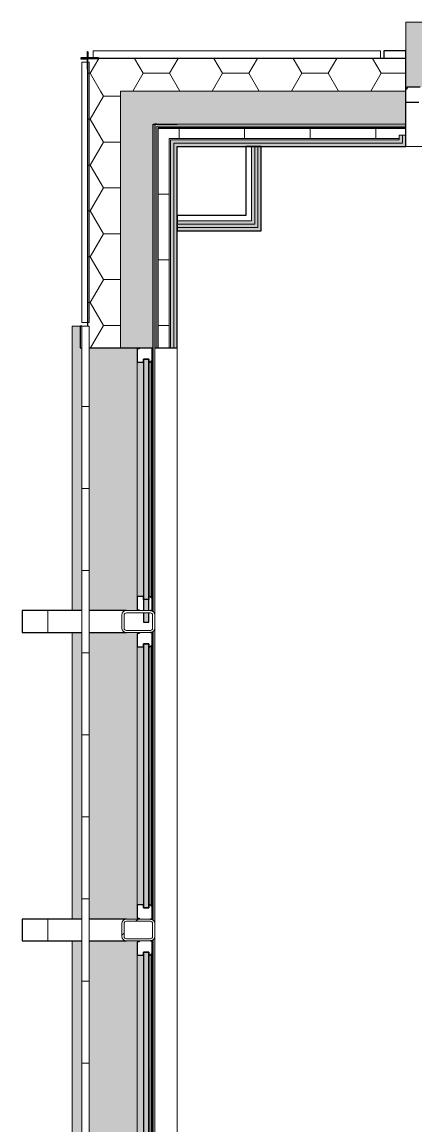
# Model space of a CAD drawing. Header units: millimetres. Extents: x 155920 to 295199, y -4084 to 97293.
# Drawn here: x 156154 to 157955, y 29770 to 34813 of the extents above; entities that cross this region are included whole.
import ezdxf

# ---------------------------------------------------------------- set-up
doc = ezdxf.new("R2010")
doc.units = ezdxf.units.MM
doc.header["$MEASUREMENT"] = 0
for name, color, linetype, lineweight in [('A-GLAZ', 7, 'CONTINUOUS', 9), ('A-GLAZ-CURT', 7, 'CONTINUOUS', 9), ('A-WALL', 7, 'CONTINUOUS', 9), ('A-WALL-PATT', 7, 'CONTINUOUS', 25), ('I-WALL', 7, 'CONTINUOUS', 9), ('S-COLS', 52, 'CONTINUOUS', 9)]:
    doc.layers.add(name, color=color, linetype=linetype, lineweight=lineweight)

msp = doc.modelspace()

# ---------------------------------------------------------------- hatches: boundary and pattern name
at = {"layer": 'A-GLAZ'}
for points in [[(159942.8, 34511.5), (159942.8, 34813.2), (157908.7, 34813.2), (157908.7, 34511.5), (157913, 34511.5), (157913, 34516.2), (158921.4, 34516.2), (158921.4, 34511.5), (158930, 34511.5), (158930, 34516.2), (159938.5, 34516.2), (159938.5, 34511.5)], [(156709.8, 32189.5), (156709.8, 33259.1), (156679.8, 33259.1), (156679.8, 32189.5)], [(156738.8, 32189.3), (156737.7, 33259.1), (156734.8, 33257.9), (156734.8, 32190.8), (156737.7, 32189.5)], [(156743.7, 32185.1), (156743.2, 33262.3), (156740.1, 33259.6), (156738.8, 33258.9), (156738.8, 32189.3), (156742.5, 32187.5), (156743.2, 32186.4)], [(156743.7, 32183.5), (156748.7, 32183.5), (156748.7, 33265.1), (156743.7, 33265.1), (156743.7, 32185.1)], [(156709.8, 30766.5), (156733.7, 30766.5), (156733.7, 31973.1), (156709.8, 31973.1), (156709.8, 30802.1)], [(156679.8, 30780.5), (156709.8, 30780.5), (156709.8, 31959.1), (156679.8, 31959.1), (156679.8, 30802.1)], [(156738.8, 30780.3), (156737.7, 31959.1), (156734.8, 31957.9), (156734.8, 30781.8), (156737.7, 30780.5)], [(156743.7, 30776.1), (156743.2, 31962.3), (156740.1, 31959.6), (156738.8, 31958.9), (156738.8, 30780.3), (156742.5, 30778.5), (156743.2, 30777.4)], [(156748.7, 30774.5), (156748.7, 31965.1), (156743.7, 31965.1), (156743.7, 30774.5)], [(156733.7, 30781.8), (156734.8, 30781.8), (156733.7, 30802.1)], [(156733.7, 29466.5), (156733.7, 30564.1), (156709.8, 30564.1), (156709.8, 29466.5)], [(156709.8, 29480.5), (156709.8, 30550.1), (156679.8, 30550.1), (156679.8, 29480.5)], [(156738.8, 29480.3), (156737.7, 30550.1), (156734.8, 30548.9), (156734.8, 29481.8), (156737.7, 29480.5)], [(156743.7, 29476.1), (156743.2, 30553.3), (156740.1, 30550.6), (156738.8, 30549.9), (156738.8, 29480.3), (156742.5, 29478.5), (156743.2, 29477.4)], [(156748.7, 29474.5), (156748.7, 30556.1), (156743.7, 30556.1), (156743.7, 29474.5)]]:
    msp.add_hatch(color=256, dxfattribs=at).paths.add_polyline_path(points, flags=0)
h = msp.add_hatch(color=256, dxfattribs=at)
h.paths.add_polyline_path([(159942.8, 34509.4), (159942.8, 34511.5), (159938.5, 34511.5), (159938.5, 34509.4)], flags=0)
h.paths.add_polyline_path([(158930, 34509.4), (158930, 34511.5), (158921.4, 34511.1), (158921.4, 34509.4), (158926.3, 34509.4)], flags=0)
h.paths.add_polyline_path([(157908.7, 34509.4), (157913, 34509.4), (157913, 34511.5), (157908.7, 34511.5)], flags=0)
h = msp.add_hatch(color=256, dxfattribs=at)
h.paths.add_polyline_path([(156382.9, 29315.3), (156419.8, 29315.3), (156419.8, 29419.6), (156426.8, 29419.6), (156426.8, 30615.3), (156382.9, 30615.3), (156382.9, 29415.3)], flags=0)
h.paths.add_polyline_path([(156603.8, 29419.6), (156679.8, 29419.6), (156679.8, 30611), (156684.5, 30611), (156684.5, 30615.3), (156460.8, 30615.3), (156460.8, 29419.6)], flags=0)
h.paths.add_polyline_path([(156460.8, 30715.3), (156684.5, 30715.3), (156684.5, 30719.6), (156679.8, 30719.6), (156679.8, 32020), (156684.5, 32020), (156684.5, 32024.3), (156460.8, 32024.3), (156460.8, 30802.1)], flags=0)
h.paths.add_polyline_path([(156426.8, 30715.3), (156426.8, 32024.3), (156382.9, 32024.3), (156382.9, 30715.3)], flags=0)
h.paths.add_polyline_path([(156684.5, 32124.3), (156684.5, 32128.6), (156679.8, 32128.6), (156679.8, 33320), (156684.5, 33320), (156684.5, 33324.3), (156460.8, 33324.3), (156460.8, 32124.3), (156679.8, 32124.3)], flags=0)
h.paths.add_polyline_path([(156382.9, 32124.3), (156426.8, 32124.3), (156426.8, 33324.3), (156419.8, 33324.3), (156419.8, 33424.3), (156382.9, 33424.3), (156382.9, 32307.3)], flags=0)
h = msp.add_hatch(color=256, dxfattribs=at)
h.paths.add_polyline_path([(156684.5, 30611), (156686.6, 30611), (156686.6, 30615.3), (156684.5, 30615.3)], flags=0)
h.paths.add_polyline_path([(156686.6, 30715.3), (156686.6, 30719.6), (156684.5, 30719.6), (156684.5, 30715.3)], flags=0)
h.paths.add_polyline_path([(156684.5, 32020), (156686.6, 32020), (156686.6, 32024.3), (156684.5, 32024.3)], flags=0)
h.paths.add_polyline_path([(156684.5, 32124.3), (156686.6, 32124.3), (156686.6, 32128.6), (156684.5, 32128.6)], flags=0)
h.paths.add_polyline_path([(156684.5, 33320), (156686.6, 33320), (156686.6, 33324.3), (156684.5, 33324.3)], flags=0)
h = msp.add_hatch(color=256, dxfattribs=at)
h.paths.add_polyline_path([(156733.7, 32071), (156733.7, 32114.3), (156709.8, 32114.3), (156709.8, 32071)], flags=0)
h.paths.add_polyline_path([(156709.8, 32124.3), (156733.7, 32124.3), (156733.7, 33273.1), (156709.8, 33273.1), (156709.8, 33005.4)], flags=0)
h = msp.add_hatch(color=256, dxfattribs=at)
h.paths.add_polyline_path([(156743.7, 29474.5), (156743.2, 29477.4), (156743.2, 29475.7)], flags=0)
h.paths.add_polyline_path([(156742, 30551.7), (156743.7, 30554.6), (156742.6, 30553.3), (156742, 30551.8)], flags=0)
h.paths.add_polyline_path([(156743.7, 30774.5), (156743.2, 30777.4), (156743.2, 30775.7)], flags=0)
h.paths.add_polyline_path([(156742, 31960.7), (156743.7, 31963.6), (156742.6, 31962.3), (156742, 31960.8)], flags=0)
h.paths.add_polyline_path([(156743.7, 32183.5), (156743.2, 32186.4), (156743.2, 32184.7)], flags=0)
h.paths.add_polyline_path([(156742, 33260.7), (156743.7, 33263.6), (156742.6, 33262.3), (156742, 33260.8)], flags=0)
at = {"layer": 'A-WALL-PATT', "lineweight": 9}
h = msp.add_hatch(color=256, dxfattribs=at)
h.paths.add_polyline_path([(230738.8, 34347.3), (230990.8, 34347.3), (230990.8, 34497.3), (229692.8, 34497.3), (229692.8, 34347.3), (230298.1, 34347.3)], flags=0)
h.paths.add_polyline_path([(220908.8, 34347.3), (220908.8, 34497.3), (202317.8, 34497.3), (202317.8, 34347.3), (220879.3, 34347.3)], flags=0)
h.paths.add_polyline_path([(199908.8, 34347.3), (199908.8, 34497.3), (197442.8, 34497.3), (197442.8, 34347.3), (199799.2, 34347.3)], flags=0)
h.paths.add_polyline_path([(194658.8, 34347.3), (194658.8, 34497.3), (192497.8, 34497.3), (192512, 34491.5), (192517.8, 34477.3), (192517.8, 34367.3), (192512, 34353.2), (192497.8, 34347.3), (194417.1, 34347.3)], flags=0)
h.paths.add_polyline_path([(192423.7, 34347.3), (192435, 34348.5), (192423.7, 34353.2), (192417.8, 34367.3), (192417.8, 34347.3)], flags=0)
h.paths.add_polyline_path([(190803, 34347.3), (190808.8, 34347.3), (190808.8, 34367.3), (190803, 34353.2), (190788.8, 34347.3), (190798.8, 34347.3)], flags=0)
h.paths.add_polyline_path([(190718.8, 34347.3), (190728.8, 34347.3), (190714.7, 34353.2), (190708.8, 34367.3), (190708.8, 34477.3), (190714.7, 34491.5), (190728.8, 34497.3), (187318, 34497.3), (187318, 34347.3), (190714.7, 34347.3)], flags=0)
h.paths.add_polyline_path([(183652.8, 34347.3), (185283.8, 34347.3), (185283.8, 34497.3), (159942.8, 34497.3), (159942.8, 34347.3), (183432.8, 34347.3)], flags=0)
h.paths.add_polyline_path([(157908.7, 34347.3), (157908.7, 34497.3), (156603.8, 34497.3), (156603.8, 34347.3), (157340, 34347.3)], flags=0)
h.paths.add_polyline_path([(192442.8, 34357.3), (192497.8, 34357.3), (192504.9, 34360.3), (192507.8, 34367.3), (192507.8, 34477.3), (192504.9, 34484.4), (192497.8, 34487.3), (192442.8, 34487.3), (192442.8, 34437.3), (192427.8, 34437.3), (192427.8, 34367.3), (192430.8, 34360.3), (192437.8, 34357.3)], flags=0)
h.paths.add_polyline_path([(190728.8, 34357.3), (190788.8, 34357.3), (190795.9, 34360.3), (190798.8, 34367.3), (190798.8, 34437.3), (190783.8, 34437.3), (190783.8, 34487.3), (190728.8, 34487.3), (190721.8, 34484.4), (190718.8, 34477.3), (190718.8, 34367.3), (190721.8, 34360.3)], flags=0)
h = msp.add_hatch(color=256, dxfattribs=at)
h.paths.add_polyline_path([(156753.8, 23021.3), (156753.8, 23690.3), (156603.8, 23690.3), (156603.8, 23021.3), (156742, 23021.3)], flags=0)
h.paths.add_polyline_path([(156742, 26299.3), (156753.8, 26299.3), (156753.8, 27070.7), (156740.8, 27065.3), (156630.8, 27065.3), (156616.7, 27071.2), (156610.8, 27085.3), (156610.8, 27145.3), (156603.8, 27145.3), (156603.8, 26299.3)], flags=0)
h.paths.add_polyline_path([(156630.8, 27075.3), (156742, 27075.8), (156747.9, 27078.3), (156750.8, 27085.3), (156750.4, 27145.3), (156620.8, 27145.3), (156620.8, 27085.3), (156623.8, 27078.3)], flags=0)
h.paths.add_polyline_path([(156742, 28469.3), (156750.8, 28469.3), (156750.8, 28529.3), (156747.9, 28536.4), (156739.9, 28539.3), (156630.8, 28539.3), (156623.8, 28536.4), (156620.8, 28529.3), (156620.8, 28469.3), (156740.8, 28469.3)], flags=0)
h.paths.add_polyline_path([(156610.8, 28469.3), (156610.8, 28469.3), (156610.8, 28529.3), (156616.7, 28543.4), (156630.8, 28549.3), (156742, 28548.8), (156753.8, 28543.9), (156753.8, 29415.3), (156603.8, 29415.3), (156603.8, 28469.3)], flags=0)
h.paths.add_polyline_path([(156742, 33324.3), (156753.8, 33324.3), (156753.8, 34347.3), (156603.8, 34347.3), (156603.8, 33324.3)], flags=0)
at = {"layer": 'A-WALL-PATT', "lineweight": 5}
h = msp.add_hatch(color=256, dxfattribs=at)
h.paths.add_polyline_path([(160330.1, 34260.3), (162228.9, 34260.3), (162228.9, 34275.3), (159972.8, 34275.3), (159972.8, 34296.3), (159957.8, 34296.3), (159957.8, 34260.3)], flags=0)
h.paths.add_polyline_path([(156847.8, 34260.3), (157893.7, 34260.3), (157893.7, 34296.3), (157878.7, 34296.3), (157878.7, 34275.3), (156847.8, 34275.3)], flags=0)
at = {"layer": 'A-WALL-PATT', "lineweight": 9}
h = msp.add_hatch(color=256, dxfattribs=at)
h.paths.add_polyline_path([(162228.9, 34245.3), (162228.9, 34260.3), (159957.8, 34260.3), (159957.8, 34296.3), (159942.8, 34296.3), (159942.8, 34245.3), (162124.2, 34245.3)], flags=0)
h.paths.add_polyline_path([(157041, 34245.3), (157908.7, 34245.3), (157908.7, 34296.3), (157893.7, 34296.3), (157893.7, 34260.3), (156862.8, 34260.3), (156862.8, 34245.3)], flags=0)
at = {"layer": 'A-WALL-PATT', "lineweight": 5}
h = msp.add_hatch(color=256, dxfattribs=at)
h.paths.add_polyline_path([(156847.8, 23021.3), (156847.8, 23794.6), (156832.8, 23794.6), (156832.8, 23021.3)], flags=0)
h.paths.add_polyline_path([(156832.8, 26199.3), (156847.8, 26199.3), (156847.8, 27166.3), (156832.8, 27166.3), (156832.8, 26395.5)], flags=0)
h.paths.add_polyline_path([(156847.8, 28448.3), (156847.8, 29415.3), (156832.8, 29415.3), (156832.8, 28448.3)], flags=0)
h.paths.add_polyline_path([(156847.8, 33324.3), (156847.8, 34275.3), (156832.8, 34275.3), (156832.8, 33324.3)], flags=0)
at = {"layer": 'A-WALL-PATT', "lineweight": 9}
h = msp.add_hatch(color=256, dxfattribs=at)
h.paths.add_polyline_path([(156847.8, 23021.3), (156860.8, 23021.3), (156860.8, 23022.8), (156862.8, 23022.8), (156862.8, 23794.6), (156847.8, 23794.6), (156847.8, 23022.8)], flags=0)
h.paths.add_polyline_path([(156862.8, 26199.3), (156862.8, 27166.3), (156847.8, 27166.3), (156847.8, 26199.3)], flags=0)
h.paths.add_polyline_path([(156862.8, 28448.3), (156862.8, 29415.3), (156847.8, 29415.3), (156847.8, 28448.3)], flags=0)
h.paths.add_polyline_path([(156847.8, 33324.3), (156862.8, 33324.3), (156862.8, 34260.3), (156847.8, 34260.3), (156847.8, 33886.7)], flags=0)
at = {"layer": 'A-WALL-PATT', "lineweight": 5}
for points in [[(157217.8, 33890), (157217.8, 34245.3), (157202.8, 34245.3), (157202.8, 33890)], [(157232.8, 33875), (157232.8, 34245.3), (157217.8, 34245.3), (157217.8, 33875)], [(157041, 33890), (157202.8, 33890), (157202.8, 33905), (156862.8, 33905), (156862.8, 33890)], [(157177.8, 33875), (157217.8, 33875), (157217.8, 33890), (156862.8, 33890), (156862.8, 33875)]]:
    msp.add_hatch(color=256, dxfattribs=at).paths.add_polyline_path(points, flags=0)
at = {"layer": 'A-WALL-PATT', "lineweight": 9}
for points in [[(157247.8, 33860), (157247.8, 34245.3), (157232.8, 34245.3), (157232.8, 33860)], [(157177.8, 33860), (157232.8, 33860), (157232.8, 33875), (156862.8, 33875), (156862.8, 33860)]]:
    msp.add_hatch(color=256, dxfattribs=at).paths.add_polyline_path(points, flags=0)

# ---------------------------------------------------------------- linework, layer by layer
at = {"layer": 'A-GLAZ'}
for p, q in [((157908.7, 34681.3), (157908.7, 34813.2)), ((159942.8, 34813.2), (157908.7, 34813.2)), ((157913, 34511.5), (157908.7, 34511.5)), ((157913, 34509.4), (157908.7, 34509.4)), ((156382.9, 33424.3), (156419.8, 33424.3)), ((156382.9, 33424.3), (156382.9, 32124.3)), ((156684.5, 33324.3), (156684.5, 33320)), ((156686.6, 33324.3), (156686.6, 33320)), ((156679.8, 33259.1), (156679.8, 32189.5)), ((156734.8, 33257.9), (156734.8, 32190.8)), ((156743.7, 33265.1), (156743.7, 33263.6)), ((156743.7, 33263.6), (156743.7, 32185.1)), ((156748.7, 32183.5), (156748.7, 33265.1)), ((156743.7, 32185.1), (156743.7, 32183.5)), ((156684.5, 32128.6), (156684.5, 32124.3)), ((156686.6, 32128.6), (156686.6, 32124.3)), ((156382.9, 32024.3), (156382.9, 30715.3)), ((156684.5, 32024.3), (156684.5, 32020)), ((156686.6, 32024.3), (156686.6, 32020)), ((156679.8, 31959.1), (156679.8, 30780.5)), ((156734.8, 31957.9), (156734.8, 30781.8)), ((156743.7, 31965.1), (156743.7, 31963.6)), ((156743.7, 31963.6), (156743.7, 30776.1)), ((156748.7, 30774.5), (156748.7, 31965.1)), ((156743.7, 30776.1), (156743.7, 30774.5)), ((156684.5, 30719.6), (156684.5, 30715.3)), ((156686.6, 30719.6), (156686.6, 30715.3)), ((156382.9, 30615.3), (156382.9, 29315.3)), ((156684.5, 30615.3), (156684.5, 30611)), ((156686.6, 30615.3), (156686.6, 30611)), ((156679.8, 30550.1), (156679.8, 29480.5)), ((156734.8, 30548.9), (156734.8, 29481.8)), ((156743.7, 30556.1), (156743.7, 30554.6)), ((156743.7, 30554.6), (156743.7, 29476.1)), ((156748.7, 29474.5), (156748.7, 30556.1))]:
    msp.add_line(p, q, dxfattribs=at)
at = {"layer": 'A-GLAZ', "lineweight": 30}
for p, q in [((157908.7, 34681.3), (157808.7, 34681.3)), ((157808.7, 34681.3), (157808.7, 34647.3)), ((157908.7, 34647.3), (157908.7, 34681.3)), ((157913, 34507.2), (157908.7, 34507.2)), ((157973.9, 34516.2), (157913, 34516.2)), ((157913, 34516.2), (157913, 34507.2)), ((157908.7, 34447.3), (157967.9, 34447.3)), ((156419.8, 33424.3), (156419.8, 33324.3)), ((156426.8, 33424.3), (156419.8, 33424.3)), ((156419.8, 33324.3), (156426.8, 33324.3)), ((156688.8, 33320), (156679.8, 33320)), ((156679.8, 33320), (156679.8, 33259.1)), ((156688.8, 33324.3), (156688.8, 33320)), ((156748.7, 33265.1), (156748.7, 33324.3)), ((156679.8, 33259.1), (156709.8, 33259.1)), ((156733.7, 33273.1), (156709.8, 33273.1)), ((156709.8, 33273.1), (156709.8, 32124.3)), ((156709.8, 33259.1), (156709.8, 33273.1)), ((156709.8, 33273.1), (156733.7, 33273.1)), ((156733.7, 32124.3), (156733.7, 33273.1)), ((156733.7, 33273.1), (156733.7, 33257.9)), ((156733.7, 33257.9), (156734.8, 33257.9)), ((156743.7, 33265.1), (156748.7, 33265.1)), ((156743.7, 33263.6), (156743.7, 33265.1)), ((156709.8, 32189.5), (156679.8, 32189.5)), ((156679.8, 32189.5), (156679.8, 32128.6)), ((156709.8, 32175.5), (156709.8, 32189.5)), ((156733.7, 32175.5), (156709.8, 32175.5)), ((156734.8, 32190.8), (156733.7, 32190.8)), ((156733.7, 32190.8), (156733.7, 32175.5)), ((156743.7, 32183.5), (156743.7, 32185.1)), ((156748.7, 32183.5), (156743.7, 32183.5)), ((156748.7, 32124.3), (156748.7, 32183.5)), ((156153.8, 32124.3), (156153.8, 32024.3)), ((156426.8, 32124.3), (156153.8, 32124.3)), ((156630.8, 32124.3), (156460.8, 32124.3)), ((156679.8, 32128.6), (156688.8, 32128.6)), ((156688.8, 32128.6), (156688.8, 32124.3)), ((156740.8, 32124.3), (156748.7, 32124.3)), ((156753.8, 32124.3), (156740.8, 32124.3)), ((156753.8, 32118.9), (156753.8, 32124.3)), ((156709.8, 32114.3), (156709.8, 32071)), ((156733.7, 32071), (156733.7, 32114.3)), ((156153.8, 32024.3), (156426.8, 32024.3)), ((156460.8, 32024.3), (156630.8, 32024.3)), ((156688.8, 32024.3), (156688.8, 32020)), ((156709.8, 32071), (156733.7, 32071)), ((156748.7, 32024.3), (156740.8, 32024.3)), ((156740.8, 32024.3), (156753.8, 32024.3)), ((156748.7, 31965.1), (156748.7, 32024.3)), ((156753.8, 32024.3), (156753.8, 32029.7)), ((156688.8, 32020), (156679.8, 32020)), ((156679.8, 32020), (156679.8, 31959.1)), ((156733.7, 31973.1), (156709.8, 31973.1)), ((156709.8, 31973.1), (156709.8, 30766.5)), ((156709.8, 31959.1), (156709.8, 31973.1)), ((156709.8, 31973.1), (156733.7, 31973.1)), ((156733.7, 30766.5), (156733.7, 31973.1)), ((156733.7, 31973.1), (156733.7, 31957.9)), ((156679.8, 31959.1), (156709.8, 31959.1)), ((156733.7, 31957.9), (156734.8, 31957.9)), ((156743.7, 31965.1), (156748.7, 31965.1)), ((156743.7, 31963.6), (156743.7, 31965.1)), ((156709.8, 30780.5), (156679.8, 30780.5)), ((156679.8, 30780.5), (156679.8, 30719.6)), ((156709.8, 30766.5), (156709.8, 30780.5)), ((156709.8, 30766.5), (156733.7, 30766.5)), ((156733.7, 30766.5), (156709.8, 30766.5)), ((156734.8, 30781.8), (156733.7, 30781.8)), ((156733.7, 30781.8), (156733.7, 30766.5)), ((156743.7, 30774.5), (156743.7, 30776.1)), ((156748.7, 30774.5), (156743.7, 30774.5)), ((156748.7, 30715.3), (156748.7, 30774.5)), ((156153.8, 30715.3), (156153.8, 30615.3)), ((156426.8, 30715.3), (156153.8, 30715.3)), ((156630.8, 30715.3), (156460.8, 30715.3)), ((156679.8, 30719.6), (156688.8, 30719.6)), ((156688.8, 30719.6), (156688.8, 30715.3)), ((156740.8, 30715.3), (156748.7, 30715.3)), ((156753.8, 30715.3), (156740.8, 30715.3)), ((156753.8, 30709.9), (156753.8, 30715.3)), ((156153.8, 30615.3), (156426.8, 30615.3)), ((156460.8, 30615.3), (156630.8, 30615.3)), ((156688.8, 30611), (156679.8, 30611)), ((156679.8, 30611), (156679.8, 30550.1)), ((156688.8, 30615.3), (156688.8, 30611)), ((156740.8, 30615.3), (156753.8, 30615.3)), ((156748.7, 30615.3), (156740.8, 30615.3)), ((156748.7, 30556.1), (156748.7, 30615.3)), ((156753.8, 30615.3), (156753.8, 30620.7)), ((156733.7, 30564.1), (156709.8, 30564.1)), ((156709.8, 30564.1), (156709.8, 29466.5)), ((156709.8, 30550.1), (156709.8, 30564.1)), ((156709.8, 30564.1), (156733.7, 30564.1)), ((156733.7, 29466.5), (156733.7, 30564.1)), ((156733.7, 30564.1), (156733.7, 30548.9)), ((156679.8, 30550.1), (156709.8, 30550.1)), ((156733.7, 30548.9), (156734.8, 30548.9)), ((156743.7, 30556.1), (156748.7, 30556.1)), ((156743.7, 30554.6), (156743.7, 30556.1))]:
    msp.add_line(p, q, dxfattribs=at)
at = {"layer": 'A-GLAZ', "linetype": 'Continuous'}
for p, q in [((156271.8, 32024.3), (156271.8, 32124.2)), ((156271.8, 30615.3), (156271.8, 30715.3))]:
    msp.add_line(p, q, dxfattribs=at)
at = {"layer": 'A-GLAZ', "lineweight": 30}
for centre, radius, start, end in [((156739.2, 33252), 7.4, 93.4261, 126.5739), ((156738.5, 33264.7), 5.36, 273.4261, 348.0476), ((156739.2, 32196.7), 7.4, 233.4261, 266.5739), ((156738.5, 32184), 5.36, 11.9524, 86.5739), ((156739.2, 31952), 7.4, 93.4261, 126.5739), ((156738.5, 31964.7), 5.36, 273.4261, 348.0476), ((156739.2, 30787.7), 7.4, 233.4261, 266.5739), ((156738.5, 30775), 5.36, 11.9524, 86.5739), ((156739.2, 30543), 7.4, 93.4261, 126.5739), ((156738.5, 30555.7), 5.36, 273.4261, 348.0476)]:
    msp.add_arc(centre, radius, start, end, dxfattribs=at)
at = {"layer": 'A-GLAZ'}
for points in [[(156734.8, 33257.9), (156735.2, 33258.2), (156735.6, 33258.4), (156736, 33258.6)], [(156736, 32190), (156735.6, 32190.2), (156735.2, 32190.5), (156734.8, 32190.8)], [(156734.8, 31957.9), (156735.2, 31958.2), (156735.6, 31958.4), (156736, 31958.6)], [(156736, 30781), (156735.6, 30781.2), (156735.2, 30781.5), (156734.8, 30781.8)], [(156734.8, 30548.9), (156735.2, 30549.2), (156735.6, 30549.4), (156736, 30549.6)]]:
    msp.add_open_spline(points, degree=3, dxfattribs=at)
for points, knots in [([(156738.8, 33259.3), (156739.2, 33259.4), (156739.9, 33259.5), (156740.8, 33259.8), (156741.2, 33260.1), (156741.4, 33260.2)], [-1, -1, -1, -1, -0.8, -0.7, -0.6, -0.6, -0.6, -0.6]), ([(156742.5, 33261.1), (156742.6, 33261.3), (156742.9, 33261.7), (156743.4, 33262.5), (156743.6, 33263.1), (156743.7, 33263.6)], [-0.4, -0.4, -0.4, -0.4, -0.3, -0.2, 0, 0, 0, 0]), ([(156741.4, 32188.4), (156741.2, 32188.6), (156740.8, 32188.8), (156739.9, 32189.2), (156739.2, 32189.3), (156738.8, 32189.3)], [0.6, 0.6, 0.6, 0.6, 0.7, 0.8, 1, 1, 1, 1]), ([(156743.7, 32185.1), (156743.6, 32185.5), (156743.4, 32186.2), (156742.9, 32187), (156742.6, 32187.4), (156742.5, 32187.5)], [0, 0, 0, 0, 0.2, 0.3, 0.4, 0.4, 0.4, 0.4]), ([(156738.8, 31959.3), (156739.2, 31959.4), (156739.9, 31959.5), (156740.8, 31959.8), (156741.2, 31960.1), (156741.4, 31960.2)], [-1, -1, -1, -1, -0.8, -0.7, -0.6, -0.6, -0.6, -0.6]), ([(156742.5, 31961.1), (156742.6, 31961.3), (156742.9, 31961.7), (156743.4, 31962.5), (156743.6, 31963.1), (156743.7, 31963.6)], [-0.4, -0.4, -0.4, -0.4, -0.3, -0.2, 0, 0, 0, 0]), ([(156741.4, 30779.4), (156741.2, 30779.6), (156740.8, 30779.8), (156739.9, 30780.2), (156739.2, 30780.3), (156738.8, 30780.3)], [0.6, 0.6, 0.6, 0.6, 0.7, 0.8, 1, 1, 1, 1]), ([(156743.7, 30776.1), (156743.6, 30776.5), (156743.4, 30777.2), (156742.9, 30778), (156742.6, 30778.4), (156742.5, 30778.5)], [0, 0, 0, 0, 0.2, 0.3, 0.4, 0.4, 0.4, 0.4]), ([(156738.8, 30550.3), (156739.2, 30550.4), (156739.9, 30550.5), (156740.8, 30550.8), (156741.2, 30551.1), (156741.4, 30551.2)], [-1, -1, -1, -1, -0.8, -0.7, -0.6, -0.6, -0.6, -0.6]), ([(156742.5, 30552.1), (156742.6, 30552.3), (156742.9, 30552.7), (156743.4, 30553.5), (156743.6, 30554.1), (156743.7, 30554.6)], [-0.4, -0.4, -0.4, -0.4, -0.3, -0.2, 0, 0, 0, 0])]:
    msp.add_open_spline(points, degree=3, knots=knots, dxfattribs=at)
at = {"layer": 'A-GLAZ-CURT', "lineweight": 20}
for p, q in [((157792.8, 34681.3), (156478.8, 34681.3)), ((156478.8, 34681.3), (156478.8, 34647.3)), ((156478.8, 34647.3), (157792.8, 34647.3)), ((157792.8, 34647.3), (157792.8, 34681.3)), ((156426.8, 34629.3), (156426.8, 33440.3)), ((156460.8, 34629.3), (156426.8, 34629.3)), ((156460.8, 33440.3), (156460.8, 34629.3)), ((156426.8, 33440.3), (156460.8, 33440.3))]:
    msp.add_line(p, q, dxfattribs=at)
at = {"layer": 'A-GLAZ-CURT'}
for p, q in [((156426.8, 33057.3), (156426.8, 33424.3)), ((156460.8, 33424.3), (156426.8, 33424.3)), ((156460.8, 33424.3), (156426.8, 33424.3)), ((156460.8, 33424.3), (156460.8, 33057.3)), ((156426.8, 32682.3), (156426.8, 33057.3)), ((156460.8, 33057.3), (156426.8, 33057.3)), ((156460.8, 33057.3), (156426.8, 33057.3)), ((156460.8, 33057.3), (156460.8, 32682.3)), ((156426.8, 32307.3), (156426.8, 32682.3)), ((156460.8, 32682.3), (156426.8, 32682.3)), ((156460.8, 32682.3), (156426.8, 32682.3)), ((156460.8, 32682.3), (156460.8, 32307.3)), ((156426.8, 31932.3), (156426.8, 32307.3)), ((156460.8, 32307.3), (156426.8, 32307.3)), ((156460.8, 32307.3), (156426.8, 32307.3)), ((156460.8, 32307.3), (156460.8, 31932.3)), ((156426.8, 31557.3), (156426.8, 31932.3)), ((156460.8, 31932.3), (156426.8, 31932.3)), ((156460.8, 31932.3), (156426.8, 31932.3)), ((156460.8, 31932.3), (156460.8, 31557.3)), ((156426.8, 31182.3), (156426.8, 31557.3)), ((156460.8, 31557.3), (156426.8, 31557.3)), ((156460.8, 31557.3), (156426.8, 31557.3)), ((156460.8, 31557.3), (156460.8, 31182.3)), ((156426.8, 30807.3), (156426.8, 31182.3)), ((156460.8, 31182.3), (156426.8, 31182.3)), ((156460.8, 31182.3), (156426.8, 31182.3)), ((156460.8, 31182.3), (156460.8, 30807.3)), ((156426.8, 30432.3), (156426.8, 30807.3)), ((156460.8, 30807.3), (156426.8, 30807.3)), ((156460.8, 30807.3), (156426.8, 30807.3)), ((156460.8, 30807.3), (156460.8, 30432.3)), ((156426.8, 30057.3), (156426.8, 30432.3)), ((156460.8, 30432.3), (156426.8, 30432.3)), ((156460.8, 30432.3), (156426.8, 30432.3)), ((156460.8, 30432.3), (156460.8, 30057.3)), ((156426.8, 29682.3), (156426.8, 30057.3)), ((156460.8, 30057.3), (156426.8, 30057.3)), ((156460.8, 30057.3), (156426.8, 30057.3)), ((156460.8, 30057.3), (156460.8, 29682.3))]:
    msp.add_line(p, q, dxfattribs=at)
at = {"layer": 'A-WALL', "lineweight": 30}
for p, q in [((156451.8, 34649.3), (156424.8, 34649.3)), ((156424.8, 34645.3), (156451.8, 34645.3)), ((156451.8, 34676.3), (156451.8, 34649.3)), ((156451.8, 34645.3), (156451.8, 34597.3)), ((157908.7, 34647.3), (156453.8, 34647.3)), ((156453.8, 34647.3), (156453.8, 34497.3)), ((156453.8, 34597.3), (156453.8, 34647.3)), ((156453.8, 34647.3), (156503.8, 34647.3)), ((156455.8, 34649.3), (156455.8, 34676.3)), ((156503.8, 34649.3), (156455.8, 34649.3)), ((156503.8, 34647.3), (156503.8, 34649.3)), ((157908.7, 34347.3), (157908.7, 34647.3)), ((156451.8, 34597.3), (156453.8, 34597.3)), ((156453.8, 34497.3), (156453.8, 34347.3)), ((156453.8, 34347.3), (156453.8, 33424.3)), ((156753.8, 34347.3), (156862.8, 34347.3)), ((156753.8, 33324.3), (156753.8, 34347.3)), ((156460.8, 33324.3), (156753.8, 33324.3))]:
    msp.add_line(p, q, dxfattribs=at)
at = {"layer": 'A-WALL'}
for p, q in [((156603.8, 34497.3), (157908.7, 34497.3)), ((156603.8, 34347.3), (156603.8, 34497.3)), ((156603.8, 33324.3), (156603.8, 34347.3)), ((156862.8, 34347.3), (156770.8, 34347.3)), ((156862.8, 34347.3), (157908.7, 34347.3)), ((157908.7, 34347.3), (156862.8, 34347.3)), ((156770.8, 34337.3), (156776.8, 34337.3)), ((156770.8, 34337.3), (156770.8, 33324.3)), ((156776.8, 34337.3), (156862.8, 34337.3)), ((156776.8, 34331.3), (156826.8, 34331.3)), ((156776.8, 34331.3), (156776.8, 33324.3)), ((156826.8, 34331.3), (156862.8, 34331.3)), ((156862.8, 34337.3), (157908.7, 34337.3)), ((156862.8, 34331.3), (157908.7, 34331.3)), ((157893.7, 34296.3), (157878.7, 34296.3)), ((157878.7, 34281.3), (157878.7, 34296.3)), ((157908.7, 34296.3), (157893.7, 34296.3)), ((157893.7, 34260.3), (157893.7, 34296.3)), ((156826.8, 34281.3), (156832.8, 34281.3)), ((156826.8, 34281.3), (156826.8, 33324.3)), ((156832.8, 34281.3), (156862.8, 34281.3)), ((156832.8, 34275.3), (156847.8, 34275.3)), ((156832.8, 34275.3), (156832.8, 33324.3)), ((156847.8, 34275.3), (156862.8, 34275.3)), ((156847.8, 34260.3), (156862.8, 34260.3)), ((156847.8, 34260.3), (156847.8, 33324.3)), ((156862.8, 34281.3), (157878.7, 34281.3)), ((156862.8, 34275.3), (157878.7, 34275.3)), ((156862.8, 34260.3), (157893.7, 34260.3)), ((157202.8, 34245.3), (157202.8, 33905)), ((157217.8, 34245.3), (157217.8, 33890)), ((157232.8, 34245.3), (157232.8, 33875)), ((157878.7, 34275.3), (157878.7, 34281.3)), ((157177.8, 33905), (156862.8, 33905)), ((157177.8, 33890), (156862.8, 33890)), ((157202.8, 33905), (157177.8, 33905)), ((157202.8, 33890), (157177.8, 33890)), ((157217.8, 33890), (157202.8, 33890)), ((157177.8, 33875), (156862.8, 33875)), ((157217.8, 33875), (157177.8, 33875)), ((157232.8, 33875), (157217.8, 33875)), ((156753.8, 33324.3), (156753.8, 32124.3)), ((156753.8, 32024.3), (156753.8, 30715.3)), ((156753.8, 30615.3), (156753.8, 29419.6))]:
    msp.add_line(p, q, dxfattribs=at)
at = {"layer": 'A-WALL', "lineweight": 30}
for centre, start, end in [((156424.8, 34647.3), 90, 270), ((156453.8, 34676.3), 0, 180)]:
    msp.add_arc(centre, 2, start, end, dxfattribs=at)
at = {"layer": 'A-WALL-PATT', "linetype": 'Continuous', "lineweight": 9}
for p, q in [((156465.3, 34579.2), (156504.6, 34647.3)), ((156707.3, 34579.2), (156668, 34647.3)), ((156828.2, 34579.2), (156867.5, 34647.3)), ((157070.2, 34579.2), (157030.9, 34647.3)), ((157191.1, 34579.2), (157230.4, 34647.3)), ((157433.1, 34579.2), (157393.8, 34647.3)), ((157554, 34579.2), (157593.3, 34647.3)), ((157796, 34579.2), (157756.7, 34647.3)), ((156453.8, 34579.3), (156465.3, 34579.3)), ((156512.6, 34497.3), (156465.4, 34579.2)), ((156660, 34497.3), (156707.2, 34579.2)), ((156707.2, 34579.3), (156828.2, 34579.3)), ((156707.2, 34579.2), (156707.2, 34579.2)), ((156707.2, 34579.2), (156707.2, 34579.2)), ((156875.5, 34497.3), (156828.3, 34579.2)), ((157022.9, 34497.3), (157070.1, 34579.2)), ((157070.1, 34579.3), (157191.1, 34579.3)), ((157070.1, 34579.2), (157070.1, 34579.2)), ((157070.1, 34579.2), (157070.1, 34579.2)), ((157238.4, 34497.3), (157191.2, 34579.2)), ((157385.8, 34497.3), (157433, 34579.2)), ((157433, 34579.3), (157554, 34579.3)), ((157433, 34579.2), (157433, 34579.2)), ((157433, 34579.2), (157433, 34579.2)), ((157601.3, 34497.3), (157554.1, 34579.2)), ((157748.7, 34497.3), (157795.9, 34579.2)), ((157795.9, 34579.3), (157908.7, 34579.3)), ((157795.9, 34579.2), (157795.9, 34579.2)), ((157795.9, 34579.2), (157795.9, 34579.2)), ((156525.8, 34474.4), (156512.6, 34497.3)), ((156465.3, 34369.7), (156525.8, 34474.4)), ((156525.8, 34474.5), (156603.8, 34474.5)), ((156525.8, 34474.4), (156525.8, 34474.4)), ((156525.8, 34474.4), (156525.8, 34474.4)), ((156453.8, 34369.7), (156465.3, 34369.7)), ((156525.8, 34264.9), (156465.4, 34369.7)), ((156776.8, 34327.3), (156826.8, 34327.3)), ((156826.8, 34327.3), (157908.7, 34327.3)), ((156871.8, 34281.3), (156871.8, 34331.3)), ((157171.8, 34281.3), (157171.8, 34331.3)), ((157471.8, 34281.3), (157471.8, 34331.3)), ((157771.8, 34281.3), (157771.8, 34331.3)), ((156465.3, 34160.1), (156525.8, 34264.9)), ((156525.8, 34265), (156603.8, 34265)), ((156525.8, 34264.9), (156525.8, 34264.9)), ((156525.8, 34264.9), (156525.8, 34264.9)), ((156453.8, 34160.2), (156465.3, 34160.2)), ((156525.8, 34055.4), (156465.4, 34160.2)), ((156465.3, 33950.6), (156525.8, 34055.4)), ((156525.8, 34055.5), (156603.8, 34055.5)), ((156525.8, 34055.4), (156525.8, 34055.4)), ((156525.8, 34055.4), (156525.8, 34055.4)), ((156776.8, 34027.3), (156826.8, 34027.3)), ((156453.8, 33950.7), (156465.3, 33950.7)), ((156525.8, 33845.9), (156465.4, 33950.6)), ((156465.3, 33741.1), (156525.8, 33845.9)), ((156525.8, 33845.9), (156603.8, 33845.9)), ((156525.8, 33845.9), (156525.8, 33845.9)), ((156525.8, 33845.9), (156525.8, 33845.9)), ((156453.8, 33741.2), (156465.3, 33741.2)), ((156525.8, 33636.4), (156465.4, 33741.1)), ((156776.8, 33727.3), (156826.8, 33727.3)), ((156465.3, 33531.6), (156525.8, 33636.3)), ((156525.8, 33636.4), (156603.8, 33636.4)), ((156525.8, 33636.3), (156525.8, 33636.3)), ((156525.8, 33636.3), (156525.8, 33636.3)), ((156453.8, 33531.7), (156465.3, 33531.7)), ((156525.8, 33426.8), (156465.4, 33531.6)), ((156466.6, 33324.3), (156525.8, 33426.8)), ((156525.8, 33426.9), (156603.8, 33426.9)), ((156525.8, 33426.8), (156525.8, 33426.8)), ((156525.8, 33426.8), (156525.8, 33426.8)), ((156776.8, 33427.3), (156826.8, 33427.3))]:
    msp.add_line(p, q, dxfattribs=at)
at = {"layer": 'I-WALL', "lineweight": 30}
for p, q in [((156770.8, 34347.3), (156760.8, 34347.3)), ((156760.8, 34347.3), (156760.8, 33324.3)), ((157908.7, 34245.3), (157908.7, 34347.3)), ((156862.8, 34245.3), (157908.7, 34245.3)), ((156862.8, 33324.3), (156862.8, 34245.3)), ((157247.8, 34245.3), (157177.8, 34245.3)), ((157177.8, 34245.3), (157177.8, 33930)), ((157247.8, 33860), (157247.8, 34245.3)), ((157177.8, 33930), (156862.8, 33930)), ((156862.8, 33930), (156862.8, 33860)), ((156862.8, 33860), (157177.8, 33860)), ((157177.8, 33860), (157232.8, 33860)), ((157232.8, 33860), (157247.8, 33860)), ((156760.8, 33324.3), (156862.8, 33324.3))]:
    msp.add_line(p, q, dxfattribs=at)
at = {"layer": 'I-WALL'}
for p, q in [((159942.8, 34245.3), (157908.7, 34245.3)), ((156760.8, 32104.3), (156760.8, 33324.3)), ((156862.8, 33324.3), (156862.8, 29415.3)), ((156760.8, 30695.3), (156760.8, 32044.3)), ((156760.8, 29415.3), (156760.8, 30635.3))]:
    msp.add_line(p, q, dxfattribs=at)
at = {"layer": 'S-COLS'}
for p, q in [((156740.8, 32124.3), (156630.8, 32124.3)), ((156610.8, 32104.3), (156610.8, 32044.3)), ((156620.8, 32044.3), (156620.8, 32104.3)), ((156630.8, 32114.3), (156740.8, 32114.3)), ((156750.8, 32104.3), (156750.8, 32044.3)), ((156760.8, 32044.3), (156760.8, 32104.3)), ((156740.8, 32034.3), (156630.8, 32034.3)), ((156630.8, 32024.3), (156740.8, 32024.3)), ((156740.8, 30715.3), (156630.8, 30715.3)), ((156610.8, 30695.3), (156610.8, 30635.3)), ((156620.8, 30635.3), (156620.8, 30695.3)), ((156630.8, 30705.3), (156740.8, 30705.3)), ((156750.8, 30695.3), (156750.8, 30635.3)), ((156760.8, 30635.3), (156760.8, 30695.3)), ((156740.8, 30625.3), (156630.8, 30625.3)), ((156630.8, 30615.3), (156740.8, 30615.3))]:
    msp.add_line(p, q, dxfattribs=at)
at = {"layer": 'S-COLS', "linetype": 'Continuous'}
for p, q in [((156674.7, 30705.1), (156684.9, 30715.3)), ((156610.8, 30641.3), (156620.8, 30651.3))]:
    msp.add_line(p, q, dxfattribs=at)
at = {"layer": 'S-COLS'}
for centre, radius, start, end in [((156630.8, 32104.3), 20, 90, 180), ((156740.8, 32104.3), 20, 0, 90), ((156630.8, 32104.3), 10, 90, 180), ((156740.8, 32104.3), 10, 0, 90), ((156630.8, 32044.3), 20, 180, 270), ((156630.8, 32044.3), 10, 180, 270), ((156740.8, 32044.3), 10, 270, 0), ((156740.8, 32044.3), 20, 270, 0), ((156630.8, 30695.3), 20, 90, 180), ((156740.8, 30695.3), 20, 0, 90), ((156630.8, 30695.3), 10, 90, 180), ((156740.8, 30695.3), 10, 0, 90), ((156630.8, 30635.3), 20, 180, 270), ((156630.8, 30635.3), 10, 180, 270), ((156740.8, 30635.3), 10, 270, 0), ((156740.8, 30635.3), 20, 270, 0)]:
    msp.add_arc(centre, radius, start, end, dxfattribs=at)

doc.saveas('drawing.dxf')
